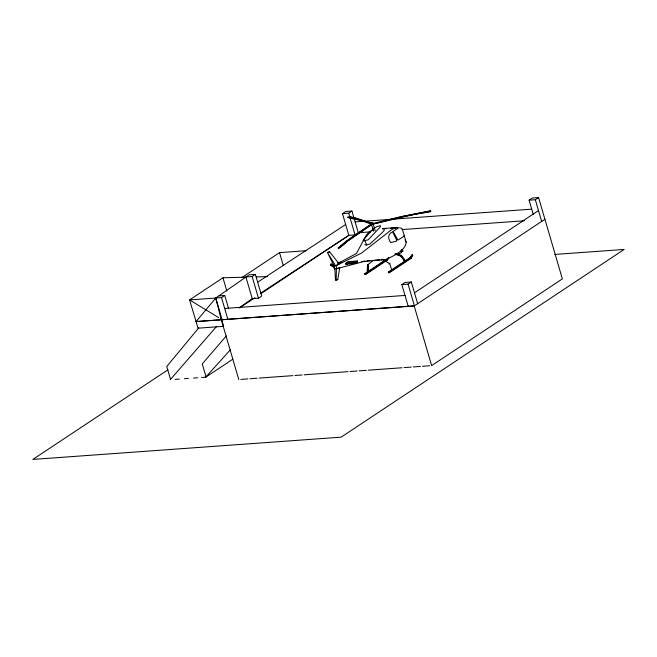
<?xml version="1.0" encoding="UTF-8"?>
<svg xmlns="http://www.w3.org/2000/svg" width="657" height="657" viewBox="0 0 657 657"><rect width="100%" height="100%" fill="white"/><g stroke="black" fill="none" stroke-linecap="round" stroke-linejoin="round"><path stroke-width="0.99" d="M336.179 279.948L336.425 268.688L339.726 267.818L337.755 279.611L336.179 279.948L335.464 279.997L334.848 268.803M367.534 264.96L367.156 272.146L367.961 272.31L368.421 265.141L367.534 264.96L373.381 260.32M368.051 272.113L368.421 265.141M396.105 253.446L401.542 255.417L405.681 261.084L404.958 261.708L401.115 256.016L395.506 253.98M334.487 267.21L330.685 265.387L330.947 264.057L334.052 266.06M333.904 266.808L330.997 265.362L331.259 264.032M402.256 228.833L406.231 242.433C405.607 247.352 401.526 250.76 397.641 253.339A35.289 9.132 -16.3 0 1 389.741 257.692L386.341 259.384L361.925 261.634M430.68 210.848L401.337 216.835L372.281 224.267L415.824 214.018L430.557 211.718L430.68 210.848L401.263 216.555L373.275 223.405M430.557 211.718L430.737 211.135M384.049 229.564L384.296 230.27L381.898 232.939L369.94 244.002L366.68 244.946L365.317 244.979L364.931 244.363M388.386 257.577L387.343 259.252L386.447 259.318L364.66 273.772L364.857 274.454L365.752 274.388L387.679 259.844L388.829 257.733M388.533 272.745L389.429 272.68L411.356 258.135L412.588 255.023L411.693 255.088L410.124 257.61L388.336 272.064L388.533 272.745L410.461 258.201L411.611 256.09M402.035 250.867L402.215 250.054C401.246 248.658 402.495 251.902 401.517 250.514L401.501 250.038M388.336 272.064L389.223 271.998L411.011 257.544L412.588 255.023M401.131 252.797L398.446 253.996M401.542 255.417L400.942 256.205L394.8 253.988M198.808 327.818L166.755 366.475L170.533 379.376M221.992 320.657L223.651 326.332L198.012 328.188L196.073 321.569L215.759 298.023L249.143 274.831L255.368 274.388L261.716 296.077L258.472 298.229L252.247 298.68L239.197 307.837M226.295 335.949L202.266 363.912L206.035 376.814M381.774 260.205L382.349 259.54M170.204 379.754L216.638 326.357M373.11 228.981L363.107 240.216L363.485 240.832L368.109 239.854L380.148 227.084L380.682 225.729L376.995 226.517L373.915 228.464M201.642 377.479L205.698 377.192L230.566 349.581M401.115 256.016L404.958 261.708M356.431 263.202L357.671 261.938L357.4 261.01L348.465 261.658L345.631 263.449L345.902 264.377L356.431 263.202L353.433 263.424M345.631 263.449L354.706 262.792L357.4 261.01M338.125 247.763L339.694 247.648L347.479 240.963L372.7 223.791L347.569 241.234L339.792 247.919L338.215 248.034L346.379 241.045L354.879 235.058L371.755 223.865L346.625 241.308L338.215 248.034M246.211 277.164L222.953 277.78L189.586 299.921L196.073 321.569L414.197 305.981L544.916 219.274M242.121 277.435L279.521 252.633L306.08 250.711M260.911 293.663L348.826 235.354L342.478 213.656L345.722 211.505L351.947 211.053L358.295 232.75L370.458 231.872M252.247 298.68L245.899 276.983L252.132 276.531L255.368 274.388M218.674 317.635L189.586 299.921L221.516 297.613L224.751 295.461L228.62 308.667M342.478 213.656L348.711 213.205L351.947 211.053M239.608 307.846L254.949 297.67M375.155 230.821L372.839 222.912L371.558 223.421M167.937 369.817L32.85 459.424L341.139 437.16L624.15 249.43L554.73 254.448M205.698 377.192L232.693 359.289M364.66 273.772L365.555 273.706L387.343 259.252M365.703 273.895L380.042 264.385M383.417 262.143L385.946 260.468M401.517 250.514L402.215 250.054M402.807 251.105L401.09 251.918L402.807 251.105L402.363 249.299M408.194 306.277L401.846 284.588L405.09 282.436L411.315 281.984L417.663 303.682M533.238 214.322L529.107 200.18L532.342 198.028L538.576 197.576L562.359 278.905L431.633 365.612L414.197 305.981M401.846 284.588L408.079 284.136L411.315 281.984M529.107 200.18L535.332 199.728L538.576 197.576M414.493 292.833L538.502 210.577M257.454 282.313L345.656 224.505M260.624 293.162L348.826 235.354L355.059 234.902L348.711 213.205M388.928 264.098L389.798 263.597L391.794 270.438M337.92 263.482L356.447 253.454L365.095 237.423C366.663 234.04 369.538 230.862 373.209 229.917M363.937 261.486L336.893 268.656L334.38 268.836L333.51 265.871L336.023 265.683L361.481 253.093L383.425 236.093C388.213 232.833 392.41 227.158 398.758 227.7L393.083 231.461L397.97 240.051L402.503 237.317A10.208 2.874 -17.5 0 0 404.17 235.387M347.643 217.418L353.696 218.223L359.634 219.906L371.788 224.308C374.408 222 340.104 217.492 349.401 216.72L354.92 217.73L371.829 223.29M390.849 270.692L391.605 270.421M345.902 264.377L347.43 263.851M327.375 252.436L329.674 251.935L339.168 263.933L335.555 265.724L327.375 252.436L333.978 265.83M327.736 252.411L329.674 251.935M335.464 279.997L337.755 279.611M401.148 216.909L430.499 211.439M361.908 261.502L364.914 261.149M366.926 260.919L369.932 260.566M355.125 221.902L531.439 209.172M382.251 228.611L397.485 227.511M382.505 228.874L386.571 228.579M390.628 228.291L395.711 227.922M401.985 229.597L524.401 220.752M412.883 255.327L411.693 255.088M337.829 262.422L341.796 262.135M337.419 262.964L340.416 262.743M346.962 262.274L355.971 261.626M374.318 260.254L379.91 259.844M410.124 257.61L411.011 257.544M386.784 259.909L387.679 259.844M410.461 258.201L411.356 258.135M218.995 295.88L224.751 295.461M224.686 308.462L405.024 295.436M196.073 321.569L221.713 319.713M220.391 318.678L222.099 319.721L414.427 305.834L408.079 284.136M175.271 379.385L179.328 379.097M184.403 378.728L188.46 378.432M193.528 378.071L197.585 377.775M240.823 379.401L247.968 378.884M250.005 378.736L257.15 378.218M259.195 378.071L292.866 375.64M294.903 375.492L302.048 374.975M304.092 374.827L347.964 371.657M350.009 371.509L357.145 371M359.19 370.852L366.335 370.334M368.372 370.187L402.043 367.756M404.088 367.608L411.233 367.091M413.269 366.943L420.414 366.425M422.451 366.278L429.596 365.76M366.688 244.938L364.857 240.791M256.32 276.901L267.44 276.605M353.942 217.902L349.401 216.72M399.735 227.848L401.673 228.34M354.837 218.083L371.911 223.569M372.839 222.912L371.221 223.306L373.537 231.223M381.857 259.178L389.798 263.597M330.947 264.057L331.424 264.344M405.139 240.06L406.231 242.433M401.049 250.169L401.641 251.877M535.332 199.728L541.68 221.417M389.223 271.998L389.429 272.68M365.555 273.706L365.752 274.388M354.706 262.792L354.977 263.728M336.023 265.683L336.893 268.656M333.156 264.352L333.428 265.28M279.521 252.633L283.356 265.74M252.132 276.531L258.472 298.229M222.953 277.78L226.829 291.01M221.516 297.613L227.856 319.302M222.099 319.721L215.759 298.023L221.343 319.91L238.787 379.549M381.224 262.816L381.2 263.391L382.087 262.94L381.224 262.816M396.746 240.175L396.261 241.209L390.701 242.605C387.86 238.746 387.573 233.703 392.615 231.888L396.746 240.175"/></g></svg>
